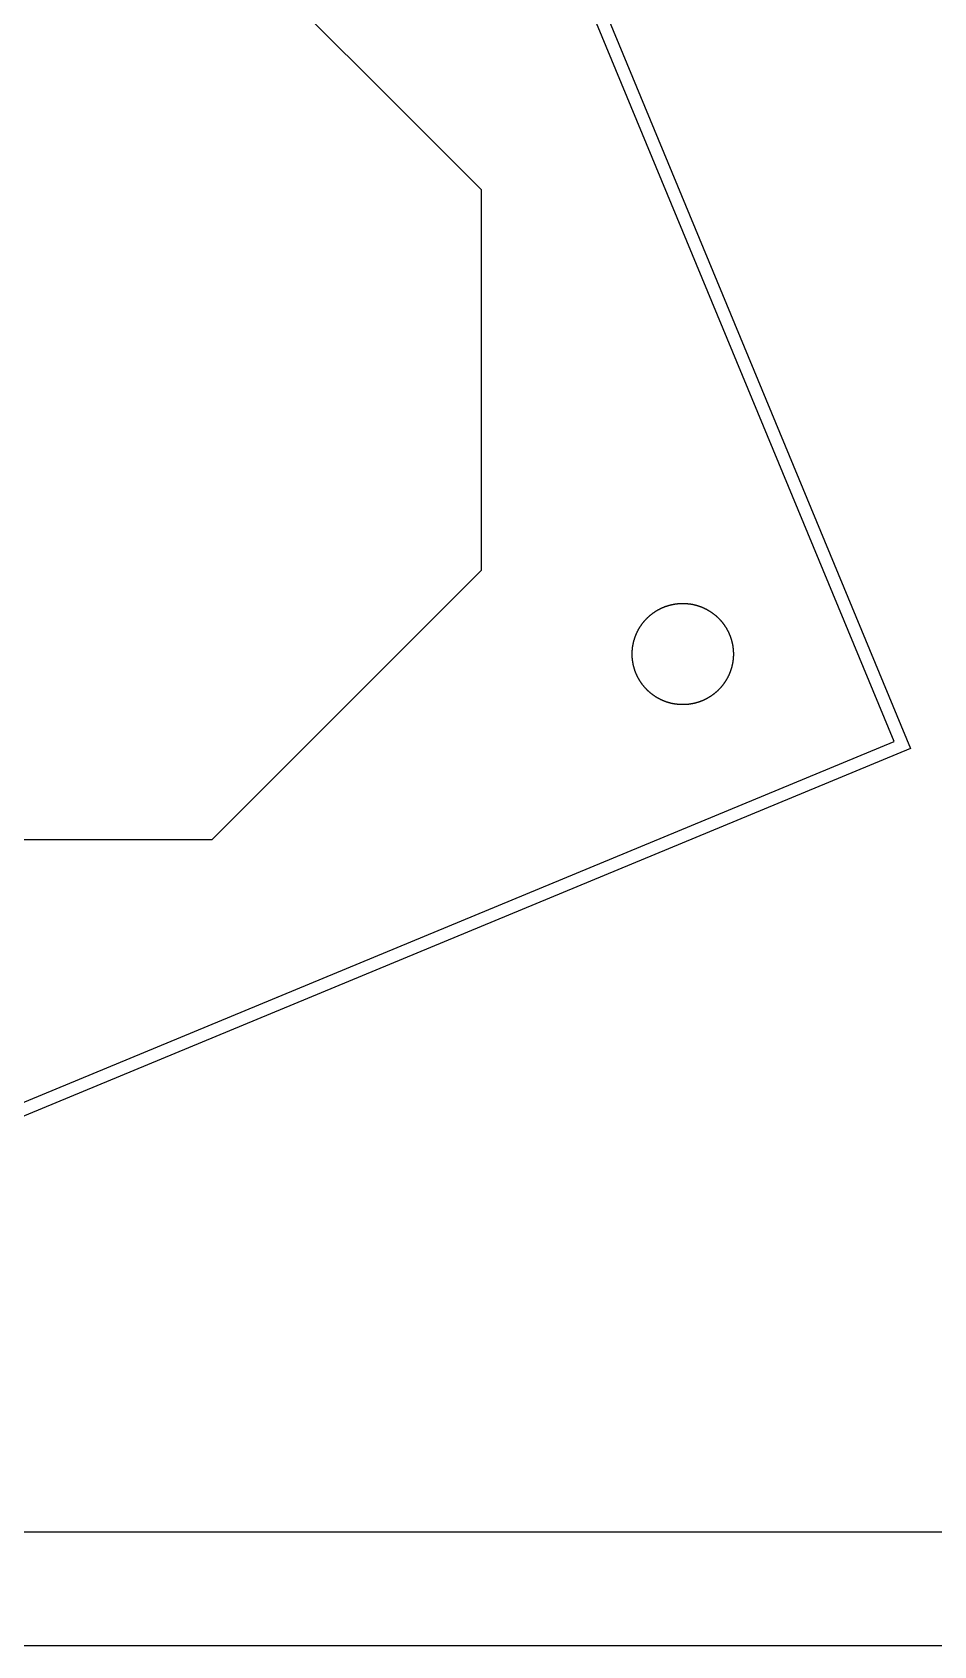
# Model space of a CAD drawing. Extents: x -13500 to 13500, y -13500 to 13500.
# Drawn here: x 3563 to 7126, y -13500 to -7126 of the extents above; entities that cross this region are included whole.
import ezdxf

# ---------------------------------------------------------------- set-up
doc = ezdxf.new("R2010")
doc.units = 13
doc.header["$MEASUREMENT"] = 0
doc.layers.add('L0D0', color=1, linetype='Continuous')

msp = doc.modelspace()

# ---------------------------------------------------------------- linework, layer by layer
at = {"layer": 'L0D0'}
for points in [[(-13500, -13500), (-13500, -13050), (-13050, -13050), (13050, -13050), (13050, 13050), (-13050, 13050), (-13050, -13050), (-13500, -13050), (-13500, 13500), (13500, 13500), (13500, -13500)], [(2065.412, -12013.04), (271.009, -7680.969), (317.203, -7661.835), (2092.471, -11947.712), (6968.708, -9927.909), (5193.439, -5642.031), (5239.633, -5622.897), (7034.036, -9954.968)], [(6134.135, -9782.084), (6132.852, -9782.082), (6131.57, -9782.072), (6130.288, -9782.053), (6129.006, -9782.026), (6127.724, -9781.991), (6126.442, -9781.948), (6125.161, -9781.897), (6123.88, -9781.837), (6122.6, -9781.77), (6121.32, -9781.694), (6120.04, -9781.609), (6118.761, -9781.517), (6117.483, -9781.416), (6116.205, -9781.308), (6114.928, -9781.191), (6113.652, -9781.065), (6112.377, -9780.932), (6111.103, -9780.79), (6109.829, -9780.641), (6108.556, -9780.483), (6107.285, -9780.317), (6106.015, -9780.143), (6104.745, -9779.96), (6103.477, -9779.77), (6102.21, -9779.571), (6100.945, -9779.365), (6099.681, -9779.15), (6098.418, -9778.927), (6097.157, -9778.696), (6095.897, -9778.457), (6094.639, -9778.21), (6093.382, -9777.955), (6092.127, -9777.691), (6090.874, -9777.42), (6089.622, -9777.141), (6088.373, -9776.854), (6087.125, -9776.558), (6085.879, -9776.255), (6084.635, -9775.944), (6083.393, -9775.624), (6082.153, -9775.297), (6080.916, -9774.962), (6079.68, -9774.619), (6078.447, -9774.268), (6077.216, -9773.909), (6075.987, -9773.542), (6074.761, -9773.167), (6073.537, -9772.785), (6072.315, -9772.394), (6071.097, -9771.996), (6069.88, -9771.59), (6068.667, -9771.176), (6067.456, -9770.755), (6066.247, -9770.325), (6065.042, -9769.888), (6063.839, -9769.444), (6062.639, -9768.991), (6061.443, -9768.531), (6060.249, -9768.063), (6059.058, -9767.588), (6057.87, -9767.105), (6056.685, -9766.614), (6055.504, -9766.116), (6054.326, -9765.61), (6053.15, -9765.096), (6051.979, -9764.575), (6050.81, -9764.047), (6049.646, -9763.511), (6048.484, -9762.968), (6047.326, -9762.417), (6046.172, -9761.859), (6045.021, -9761.293), (6043.874, -9760.72), (6042.73, -9760.14), (6041.591, -9759.552), (6040.455, -9758.957), (6039.323, -9758.355), (6038.194, -9757.746), (6037.07, -9757.129), (6035.95, -9756.505), (6034.834, -9755.874), (6033.721, -9755.236), (6032.613, -9754.591), (6031.509, -9753.938), (6030.41, -9753.279), (6029.314, -9752.612), (6028.223, -9751.939), (6027.136, -9751.258), (6026.054, -9750.571), (6024.976, -9749.876), (6023.902, -9749.175), (6022.833, -9748.467), (6021.769, -9747.752), (6020.709, -9747.03), (6019.654, -9746.302), (6018.603, -9745.567), (6017.557, -9744.825), (6016.516, -9744.076), (6015.48, -9743.32), (6014.449, -9742.558), (6013.422, -9741.79), (6012.401, -9741.015), (6011.385, -9740.233), (6010.373, -9739.445), (6009.367, -9738.65), (6008.366, -9737.849), (6007.369, -9737.042), (6006.379, -9736.228), (6005.393, -9735.408), (6004.413, -9734.581), (6003.437, -9733.748), (6002.468, -9732.909), (6001.503, -9732.064), (6000.545, -9731.213), (5999.591, -9730.355), (5998.643, -9729.492), (5997.701, -9728.622), (5996.764, -9727.746), (5995.833, -9726.865), (5994.908, -9725.977), (5993.988, -9725.083), (5993.074, -9724.184), (5992.166, -9723.279), (5991.264, -9722.368), (5990.367, -9721.451), (5989.477, -9720.528), (5988.592, -9719.6), (5987.713, -9718.666), (5986.841, -9717.727), (5985.974, -9716.782), (5985.113, -9715.831), (5984.259, -9714.875), (5983.411, -9713.913), (5982.569, -9712.946), (5981.733, -9711.974), (5980.903, -9710.996), (5980.08, -9710.013), (5979.263, -9709.025), (5978.452, -9708.031), (5977.648, -9707.033), (5976.85, -9706.029), (5976.058, -9705.02), (5975.273, -9704.006), (5974.495, -9702.987), (5973.723, -9701.963), (5972.958, -9700.934), (5972.199, -9699.9), (5971.447, -9698.862), (5970.702, -9697.818), (5969.963, -9696.77), (5969.231, -9695.717), (5968.506, -9694.66), (5967.788, -9693.598), (5967.076, -9692.531), (5966.371, -9691.46), (5965.674, -9690.384), (5964.983, -9689.304), (5964.299, -9688.219), (5963.622, -9687.13), (5962.952, -9686.037), (5962.289, -9684.939), (5961.633, -9683.837), (5960.984, -9682.731), (5960.342, -9681.621), (5959.708, -9680.507), (5959.08, -9679.389), (5958.46, -9678.266), (5957.847, -9677.14), (5957.241, -9676.01), (5956.643, -9674.876), (5956.051, -9673.738), (5955.467, -9672.597), (5954.891, -9671.451), (5954.321, -9670.302), (5953.759, -9669.15), (5953.205, -9667.993), (5952.658, -9666.834), (5952.118, -9665.671), (5951.586, -9664.504), (5951.061, -9663.334), (5950.544, -9662.161), (5950.035, -9660.984), (5949.533, -9659.804), (5949.038, -9658.621), (5948.551, -9657.435), (5948.072, -9656.245), (5947.6, -9655.053), (5947.136, -9653.858), (5946.68, -9652.659), (5946.231, -9651.458), (5945.79, -9650.254), (5945.357, -9649.047), (5944.932, -9647.837), (5944.514, -9646.625), (5944.104, -9645.41), (5943.702, -9644.192), (5943.308, -9642.972), (5942.921, -9641.75), (5942.543, -9640.524), (5942.172, -9639.297), (5941.809, -9638.067), (5941.454, -9636.835), (5941.107, -9635.601), (5940.768, -9634.364), (5940.437, -9633.125), (5940.113, -9631.884), (5939.798, -9630.641), (5939.491, -9629.396), (5939.191, -9628.15), (5938.9, -9626.901), (5938.617, -9625.65), (5938.341, -9624.398), (5938.074, -9623.144), (5937.815, -9621.888), (5937.564, -9620.631), (5937.321, -9619.372), (5937.086, -9618.111), (5936.859, -9616.849), (5936.64, -9615.585), (5936.429, -9614.321), (5936.226, -9613.054), (5936.032, -9611.787), (5935.845, -9610.518), (5935.667, -9609.248), (5935.497, -9607.978), (5935.335, -9606.706), (5935.181, -9605.432), (5935.036, -9604.159), (5934.898, -9602.884), (5934.769, -9601.608), (5934.648, -9600.331), (5934.535, -9599.054), (5934.43, -9597.776), (5934.334, -9596.497), (5934.246, -9595.218), (5934.166, -9593.938), (5934.094, -9592.658), (5934.03, -9591.377), (5933.974, -9590.096), (5933.927, -9588.815), (5933.888, -9587.533), (5933.857, -9586.251), (5933.835, -9584.969), (5933.82, -9583.687), (5933.814, -9582.405), (5933.816, -9581.122), (5933.827, -9579.84), (5933.845, -9578.558), (5933.872, -9577.276), (5933.907, -9575.994), (5933.95, -9574.713), (5934.001, -9573.431), (5934.061, -9572.151), (5934.129, -9570.87), (5934.205, -9569.59), (5934.289, -9568.311), (5934.381, -9567.032), (5934.482, -9565.753), (5934.591, -9564.476), (5934.708, -9563.199), (5934.833, -9561.923), (5934.966, -9560.647), (5935.108, -9559.373), (5935.257, -9558.099), (5935.415, -9556.827), (5935.581, -9555.555), (5935.755, -9554.285), (5935.938, -9553.016), (5936.128, -9551.748), (5936.327, -9550.481), (5936.533, -9549.215), (5936.748, -9547.951), (5936.971, -9546.688), (5937.202, -9545.427), (5937.441, -9544.167), (5937.688, -9542.909), (5937.943, -9541.652), (5938.207, -9540.397), (5938.478, -9539.144), (5938.757, -9537.893), (5939.045, -9536.643), (5939.34, -9535.395), (5939.643, -9534.149), (5939.955, -9532.905), (5940.274, -9531.663), (5940.601, -9530.424), (5940.936, -9529.186), (5941.279, -9527.95), (5941.63, -9526.717), (5941.989, -9525.486), (5942.356, -9524.257), (5942.731, -9523.031), (5943.113, -9521.807), (5943.504, -9520.586), (5943.902, -9519.367), (5944.308, -9518.151), (5944.722, -9516.937), (5945.143, -9515.726), (5945.573, -9514.518), (5946.01, -9513.312), (5946.455, -9512.109), (5946.907, -9510.91), (5947.367, -9509.713), (5947.835, -9508.519), (5948.311, -9507.328), (5948.794, -9506.14), (5949.284, -9504.956), (5949.783, -9503.774), (5950.288, -9502.596), (5950.802, -9501.421), (5951.323, -9500.249), (5951.851, -9499.081), (5952.387, -9497.916), (5952.93, -9496.754), (5953.481, -9495.596), (5954.04, -9494.442), (5954.605, -9493.291), (5955.178, -9492.144), (5955.758, -9491.001), (5956.346, -9489.861), (5956.941, -9488.725), (5957.543, -9487.593), (5958.153, -9486.465), (5958.769, -9485.34), (5959.393, -9484.22), (5960.024, -9483.104), (5960.662, -9481.992), (5961.308, -9480.884), (5961.96, -9479.78), (5962.619, -9478.68), (5963.286, -9477.584), (5963.959, -9476.493), (5964.64, -9475.406), (5965.327, -9474.324), (5966.022, -9473.246), (5966.723, -9472.172), (5967.431, -9471.103), (5968.146, -9470.039), (5968.868, -9468.979), (5969.596, -9467.924), (5970.332, -9466.873), (5971.074, -9465.828), (5971.822, -9464.787), (5972.578, -9463.75), (5973.34, -9462.719), (5974.108, -9461.693), (5974.883, -9460.671), (5975.665, -9459.655), (5976.453, -9458.643), (5977.248, -9457.637), (5978.049, -9456.636), (5978.857, -9455.64), (5979.67, -9454.649), (5980.491, -9453.663), (5981.317, -9452.683), (5982.15, -9451.708), (5982.989, -9450.738), (5983.834, -9449.774), (5984.685, -9448.815), (5985.543, -9447.862), (5986.407, -9446.914), (5987.276, -9445.971), (5988.152, -9445.035), (5989.034, -9444.104), (5989.921, -9443.178), (5990.815, -9442.258), (5991.714, -9441.345), (5992.619, -9440.436), (5993.53, -9439.534), (5994.447, -9438.638), (5995.37, -9437.747), (5996.298, -9436.862), (5997.232, -9435.984), (5998.172, -9435.111), (5999.117, -9434.244), (6000.067, -9433.384), (6001.023, -9432.529), (6001.985, -9431.681), (6002.952, -9430.839), (6003.924, -9430.003), (6004.902, -9429.173), (6005.885, -9428.35), (6006.873, -9427.533), (6007.867, -9426.722), (6008.865, -9425.918), (6009.869, -9425.12), (6010.878, -9424.329), (6011.892, -9423.544), (6012.911, -9422.765), (6013.935, -9421.993), (6014.964, -9421.228), (6015.998, -9420.469), (6017.036, -9419.717), (6018.08, -9418.972), (6019.128, -9418.233), (6020.181, -9417.501), (6021.238, -9416.776), (6022.3, -9416.058), (6023.367, -9415.346), (6024.438, -9414.642), (6025.514, -9413.944), (6026.594, -9413.253), (6027.679, -9412.569), (6028.768, -9411.892), (6029.861, -9411.222), (6030.959, -9410.559), (6032.061, -9409.903), (6033.167, -9409.254), (6034.277, -9408.613), (6035.391, -9407.978), (6036.51, -9407.351), (6037.632, -9406.73), (6038.758, -9406.117), (6039.888, -9405.511), (6041.022, -9404.913), (6042.16, -9404.322), (6043.302, -9403.738), (6044.447, -9403.161), (6045.596, -9402.592), (6046.748, -9402.03), (6047.905, -9401.475), (6049.064, -9400.928), (6050.228, -9400.389), (6051.394, -9399.856), (6052.564, -9399.332), (6053.738, -9398.815), (6054.914, -9398.305), (6056.094, -9397.803), (6057.277, -9397.308), (6058.463, -9396.821), (6059.653, -9396.342), (6060.845, -9395.87), (6062.041, -9395.406), (6063.239, -9394.95), (6064.44, -9394.501), (6065.644, -9394.061), (6066.851, -9393.627), (6068.061, -9393.202), (6069.273, -9392.784), (6070.488, -9392.374), (6071.706, -9391.972), (6072.926, -9391.578), (6074.149, -9391.191), (6075.374, -9390.813), (6076.601, -9390.442), (6077.831, -9390.079), (6079.063, -9389.724), (6080.298, -9389.377), (6081.534, -9389.038), (6082.773, -9388.707), (6084.014, -9388.384), (6085.257, -9388.068), (6086.502, -9387.761), (6087.749, -9387.462), (6088.997, -9387.17), (6090.248, -9386.887), (6091.5, -9386.612), (6092.754, -9386.344), (6094.01, -9386.085), (6095.268, -9385.834), (6096.527, -9385.591), (6097.787, -9385.356), (6099.049, -9385.129), (6100.313, -9384.91), (6101.578, -9384.699), (6102.844, -9384.497), (6104.111, -9384.302), (6105.38, -9384.116), (6106.65, -9383.938), (6107.921, -9383.767), (6109.193, -9383.606), (6110.466, -9383.452), (6111.74, -9383.306), (6113.015, -9383.169), (6114.29, -9383.039), (6115.567, -9382.918), (6116.844, -9382.805), (6118.122, -9382.701), (6119.401, -9382.604), (6120.68, -9382.516), (6121.96, -9382.436), (6123.24, -9382.364), (6124.521, -9382.3), (6125.802, -9382.245), (6127.083, -9382.197), (6128.365, -9382.158), (6129.647, -9382.128), (6130.929, -9382.105), (6132.211, -9382.091), (6133.493, -9382.084), (6134.776, -9382.087), (6136.058, -9382.097), (6137.34, -9382.115), (6138.622, -9382.142), (6139.904, -9382.177), (6141.185, -9382.22), (6142.467, -9382.271), (6143.748, -9382.331), (6145.028, -9382.399), (6146.308, -9382.475), (6147.588, -9382.559), (6148.867, -9382.651), (6150.145, -9382.752), (6151.422, -9382.861), (6152.699, -9382.978), (6153.976, -9383.103), (6155.251, -9383.236), (6156.525, -9383.378), (6157.799, -9383.528), (6159.071, -9383.685), (6160.343, -9383.851), (6161.613, -9384.026), (6162.883, -9384.208), (6164.151, -9384.398), (6165.417, -9384.597), (6166.683, -9384.804), (6167.947, -9385.018), (6169.21, -9385.241), (6170.471, -9385.472), (6171.731, -9385.711), (6172.989, -9385.958), (6174.246, -9386.214), (6175.501, -9386.477), (6176.754, -9386.748), (6178.006, -9387.028), (6179.255, -9387.315), (6180.503, -9387.61), (6181.749, -9387.914), (6182.993, -9388.225), (6184.235, -9388.544), (6185.475, -9388.871), (6186.712, -9389.207), (6187.948, -9389.55), (6189.181, -9389.901), (6190.412, -9390.26), (6191.641, -9390.626), (6192.867, -9391.001), (6194.091, -9391.384), (6195.312, -9391.774), (6196.531, -9392.172), (6197.748, -9392.578), (6198.961, -9392.992), (6200.172, -9393.414), (6201.381, -9393.843), (6202.586, -9394.28), (6203.789, -9394.725), (6204.988, -9395.177), (6206.185, -9395.637), (6207.379, -9396.105), (6208.57, -9396.581), (6209.758, -9397.064), (6210.943, -9397.555), (6212.124, -9398.053), (6213.302, -9398.559), (6214.477, -9399.072), (6215.649, -9399.593), (6216.817, -9400.121), (6217.982, -9400.657), (6219.144, -9401.201), (6220.302, -9401.752), (6221.456, -9402.31), (6222.607, -9402.875), (6223.754, -9403.448), (6224.898, -9404.029), (6226.037, -9404.616), (6227.173, -9405.211), (6228.305, -9405.813), (6229.433, -9406.423), (6230.558, -9407.04), (6231.678, -9407.663), (6232.794, -9408.294), (6233.906, -9408.933), (6235.015, -9409.578), (6236.118, -9410.23), (6237.218, -9410.89), (6238.314, -9411.556), (6239.405, -9412.23), (6240.492, -9412.91), (6241.574, -9413.598), (6242.652, -9414.292), (6243.726, -9414.993), (6244.795, -9415.701), (6245.859, -9416.416), (6246.919, -9417.138), (6247.974, -9417.867), (6249.025, -9418.602), (6250.07, -9419.344), (6251.111, -9420.093), (6252.148, -9420.848), (6253.179, -9421.61), (6254.205, -9422.379), (6255.227, -9423.154), (6256.243, -9423.935), (6257.255, -9424.724), (6258.261, -9425.518), (6259.262, -9426.319), (6260.258, -9427.127), (6261.249, -9427.941), (6262.235, -9428.761), (6263.215, -9429.587), (6264.19, -9430.42), (6265.16, -9431.259), (6266.124, -9432.104), (6267.083, -9432.956), (6268.037, -9433.813), (6268.984, -9434.677), (6269.927, -9435.547), (6270.863, -9436.422), (6271.795, -9437.304), (6272.72, -9438.191), (6273.64, -9439.085), (6274.554, -9439.984), (6275.462, -9440.89), (6276.364, -9441.801), (6277.261, -9442.718), (6278.151, -9443.64), (6279.036, -9444.568), (6279.915, -9445.502), (6280.787, -9446.442), (6281.654, -9447.387), (6282.514, -9448.338), (6283.369, -9449.294), (6284.217, -9450.255), (6285.059, -9451.222), (6285.895, -9452.195), (6286.725, -9453.172), (6287.548, -9454.155), (6288.365, -9455.144), (6289.176, -9456.137), (6289.98, -9457.136), (6290.778, -9458.14), (6291.569, -9459.148), (6292.354, -9460.162), (6293.133, -9461.181), (6293.905, -9462.205), (6294.67, -9463.234), (6295.429, -9464.268), (6296.181, -9465.307), (6296.926, -9466.35), (6297.665, -9467.398), (6298.397, -9468.451), (6299.122, -9469.508), (6299.84, -9470.571), (6300.552, -9471.637), (6301.256, -9472.709), (6301.954, -9473.784), (6302.645, -9474.865), (6303.329, -9475.949), (6304.006, -9477.038), (6304.676, -9478.132), (6305.339, -9479.229), (6305.995, -9480.331), (6306.644, -9481.437), (6307.286, -9482.547), (6307.92, -9483.661), (6308.548, -9484.78), (6309.168, -9485.902), (6309.781, -9487.028), (6310.387, -9488.158), (6310.985, -9489.292), (6311.577, -9490.43), (6312.161, -9491.572), (6312.737, -9492.717), (6313.306, -9493.866), (6313.868, -9495.019), (6314.423, -9496.175), (6314.97, -9497.335), (6315.51, -9498.498), (6316.042, -9499.664), (6316.566, -9500.835), (6317.084, -9502.008), (6317.593, -9503.185), (6318.095, -9504.364), (6318.59, -9505.548), (6319.077, -9506.734), (6319.556, -9507.923), (6320.028, -9509.115), (6320.492, -9510.311), (6320.948, -9511.509), (6321.397, -9512.71), (6321.838, -9513.915), (6322.271, -9515.121), (6322.696, -9516.331), (6323.114, -9517.543), (6323.524, -9518.758), (6323.926, -9519.976), (6324.32, -9521.196), (6324.707, -9522.419), (6325.085, -9523.644), (6325.456, -9524.871), (6325.819, -9526.101), (6326.174, -9527.333), (6326.521, -9528.568), (6326.86, -9529.804), (6327.191, -9531.043), (6327.515, -9532.284), (6327.83, -9533.527), (6328.137, -9534.772), (6328.437, -9536.019), (6328.728, -9537.268), (6329.011, -9538.518), (6329.287, -9539.771), (6329.554, -9541.025), (6329.813, -9542.28), (6330.064, -9543.538), (6330.307, -9544.797), (6330.542, -9546.057), (6330.769, -9547.319), (6330.988, -9548.583), (6331.199, -9549.848), (6331.401, -9551.114), (6331.596, -9552.381), (6331.782, -9553.65), (6331.961, -9554.92), (6332.131, -9556.191), (6332.293, -9557.463), (6332.446, -9558.736), (6332.592, -9560.01), (6332.729, -9561.285), (6332.859, -9562.561), (6332.98, -9563.837), (6333.093, -9565.114), (6333.197, -9566.392), (6333.294, -9567.671), (6333.382, -9568.95), (6333.462, -9570.23), (6333.534, -9571.51), (6333.598, -9572.791), (6333.653, -9574.072), (6333.701, -9575.353), (6333.74, -9576.635), (6333.771, -9577.917), (6333.793, -9579.199), (6333.808, -9580.481), (6333.814, -9581.764), (6333.812, -9583.046), (6333.801, -9584.328), (6333.783, -9585.61), (6333.756, -9586.892), (6333.721, -9588.174), (6333.678, -9589.456), (6333.627, -9590.737), (6333.567, -9592.018), (6333.499, -9593.298), (6333.423, -9594.578), (6333.339, -9595.858), (6333.247, -9597.137), (6333.146, -9598.415), (6333.037, -9599.693), (6332.92, -9600.97), (6332.795, -9602.246), (6332.662, -9603.521), (6332.52, -9604.796), (6332.371, -9606.069), (6332.213, -9607.342), (6332.047, -9608.613), (6331.872, -9609.884), (6331.69, -9611.153), (6331.5, -9612.421), (6331.301, -9613.688), (6331.095, -9614.953), (6330.88, -9616.217), (6330.657, -9617.48), (6330.426, -9618.741), (6330.187, -9620.001), (6329.94, -9621.259), (6329.684, -9622.516), (6329.421, -9623.771), (6329.15, -9625.024), (6328.871, -9626.276), (6328.583, -9627.525), (6328.288, -9628.773), (6327.985, -9630.019), (6327.673, -9631.263), (6327.354, -9632.505), (6327.027, -9633.745), (6326.692, -9634.982), (6326.348, -9636.218), (6325.997, -9637.451), (6325.638, -9638.682), (6325.272, -9639.911), (6324.897, -9641.137), (6324.514, -9642.361), (6324.124, -9643.583), (6323.726, -9644.802), (6323.32, -9646.018), (6322.906, -9647.232), (6322.484, -9648.443), (6322.055, -9649.651), (6321.618, -9650.856), (6321.173, -9652.059), (6320.721, -9653.259), (6320.261, -9654.456), (6319.793, -9655.649), (6319.317, -9656.84), (6318.834, -9658.028), (6318.344, -9659.213), (6317.845, -9660.394), (6317.339, -9661.573), (6316.826, -9662.748), (6316.305, -9663.919), (6315.777, -9665.088), (6315.241, -9666.253), (6314.697, -9667.414), (6314.147, -9668.572), (6313.588, -9669.726), (6313.023, -9670.877), (6312.45, -9672.024), (6311.869, -9673.168), (6311.282, -9674.308), (6310.687, -9675.443), (6310.085, -9676.576), (6309.475, -9677.704), (6308.859, -9678.828), (6308.235, -9679.948), (6307.604, -9681.065), (6306.966, -9682.177), (6306.32, -9683.285), (6305.668, -9684.389), (6305.008, -9685.488), (6304.342, -9686.584), (6303.668, -9687.675), (6302.988, -9688.762), (6302.301, -9689.844), (6301.606, -9690.922), (6300.905, -9691.996), (6300.197, -9693.065), (6299.482, -9694.129), (6298.76, -9695.189), (6298.032, -9696.244), (6297.296, -9697.295), (6296.554, -9698.341), (6295.806, -9699.382), (6295.05, -9700.418), (6294.288, -9701.449), (6293.52, -9702.476), (6292.744, -9703.497), (6291.963, -9704.514), (6291.175, -9705.525), (6290.38, -9706.531), (6289.579, -9707.533), (6288.771, -9708.529), (6287.957, -9709.52), (6287.137, -9710.505), (6286.311, -9711.486), (6285.478, -9712.461), (6284.639, -9713.43), (6283.794, -9714.395), (6282.942, -9715.354), (6282.085, -9716.307), (6281.221, -9717.255), (6280.352, -9718.197), (6279.476, -9719.134), (6278.594, -9720.065), (6277.707, -9720.99), (6276.813, -9721.91), (6275.914, -9722.824), (6275.008, -9723.732), (6274.097, -9724.634), (6273.181, -9725.531), (6272.258, -9726.421), (6271.33, -9727.306), (6270.396, -9728.185), (6269.456, -9729.057), (6268.511, -9729.924), (6267.561, -9730.785), (6266.604, -9731.639), (6265.643, -9732.487), (6264.676, -9733.329), (6263.704, -9734.165), (6262.726, -9734.995), (6261.743, -9735.818), (6260.755, -9736.635), (6259.761, -9737.446), (6258.762, -9738.25), (6257.759, -9739.048), (6256.75, -9739.84), (6255.736, -9740.625), (6254.717, -9741.403), (6253.693, -9742.175), (6252.664, -9742.94), (6251.63, -9743.699), (6250.592, -9744.451), (6249.548, -9745.196), (6248.5, -9745.935), (6247.447, -9746.667), (6246.39, -9747.392), (6245.327, -9748.11), (6244.261, -9748.822), (6243.189, -9749.527), (6242.114, -9750.225), (6241.033, -9750.915), (6239.949, -9751.599), (6238.86, -9752.276), (6237.766, -9752.946), (6236.669, -9753.609), (6235.567, -9754.265), (6234.461, -9754.914), (6233.351, -9755.556), (6232.237, -9756.19), (6231.118, -9756.818), (6229.996, -9757.438), (6228.87, -9758.051), (6227.74, -9758.657), (6226.606, -9759.256), (6225.468, -9759.847), (6224.326, -9760.431), (6223.181, -9761.007), (6222.032, -9761.577), (6220.879, -9762.139), (6219.723, -9762.693), (6218.563, -9763.24), (6217.4, -9763.78), (6216.234, -9764.312), (6215.064, -9764.837), (6213.89, -9765.354), (6212.714, -9765.864), (6211.534, -9766.366), (6210.351, -9766.86), (6209.164, -9767.347), (6207.975, -9767.826), (6206.783, -9768.298), (6205.587, -9768.762), (6204.389, -9769.218), (6203.188, -9769.667), (6201.984, -9770.108), (6200.777, -9770.541), (6199.567, -9770.967), (6198.355, -9771.384), (6197.14, -9771.794), (6195.922, -9772.196), (6194.702, -9772.59), (6193.479, -9772.977), (6192.254, -9773.356), (6191.027, -9773.726), (6189.797, -9774.089), (6188.565, -9774.444), (6187.33, -9774.791), (6186.094, -9775.13), (6184.855, -9775.462), (6183.614, -9775.785), (6182.371, -9776.1), (6181.126, -9776.408), (6179.879, -9776.707), (6178.631, -9776.998), (6177.38, -9777.282), (6176.128, -9777.557), (6174.874, -9777.824), (6173.618, -9778.083), (6172.36, -9778.334), (6171.101, -9778.578), (6169.841, -9778.813), (6168.579, -9779.04), (6167.315, -9779.258), (6166.05, -9779.469), (6164.784, -9779.672), (6163.517, -9779.866), (6162.248, -9780.053), (6160.978, -9780.231), (6159.707, -9780.401), (6158.435, -9780.563), (6157.162, -9780.717), (6155.888, -9780.862), (6154.613, -9781), (6153.338, -9781.129), (6152.061, -9781.25), (6150.784, -9781.363), (6149.506, -9781.468), (6148.227, -9781.564), (6146.948, -9781.652), (6145.668, -9781.733), (6144.388, -9781.804), (6143.107, -9781.868), (6141.826, -9781.924), (6140.545, -9781.971), (6139.263, -9782.01), (6137.981, -9782.041), (6136.699, -9782.063), (6135.417, -9782.078)]]:
    msp.add_lwpolyline(points, close=True, dxfattribs=at)
msp.add_lwpolyline([(4273.044, -6683.345), (5337.035, -7747.336), (5337.035, -9252.048), (4273.044, -10316.039), (2768.332, -10316.039), (1704.341, -9252.048), (1704.341, -7747.336), (2366.515, -7085.162)], dxfattribs=at)

doc.saveas('drawing.dxf')
